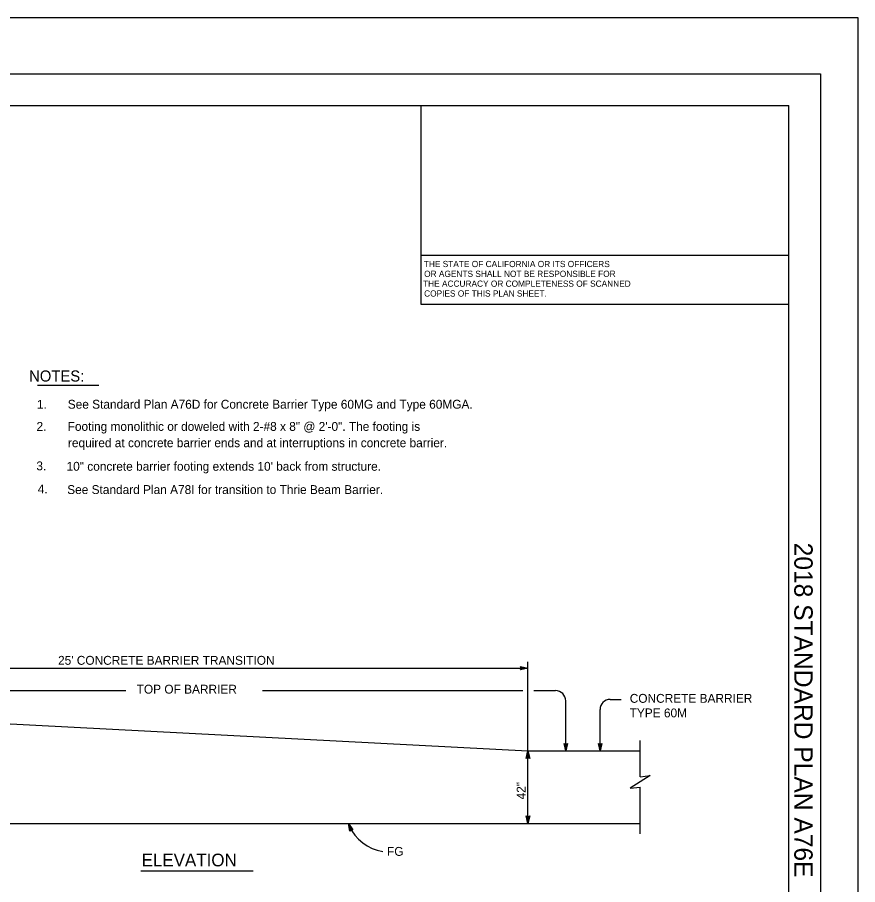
# Model space of a CAD drawing. Extents: x -894 to 866, y -476 to 714.
# Drawn here: x 203 to 866, y 30 to 714 of the extents above; entities that cross this region are included whole.
import ezdxf

# ---------------------------------------------------------------- set-up
doc = ezdxf.new("R2010")
doc.units = 0
for name, color, linetype in [('10 Sheet Format', 7, 'Continuous'), ('56 Stage 3 Anno', 7, 'Continuous'), ('57 Undefined', 7, 'Continuous'), ('60 Nongeo Data', 7, 'Continuous')]:
    doc.layers.add(name, color=color, linetype=linetype)

msp = doc.modelspace()

# ---------------------------------------------------------------- linework, layer by layer
at = {"layer": '10 Sheet Format'}
for p, q in [((836.58, 668.95), (836.58, 668.95)), ((-813.45, 643.96), (811.55, 643.96)), ((521.54, 487.05), (521.54, 643.95)), ((811.55, -406.04), (811.55, 643.96)), ((811.55, 525.88), (521.54, 525.88)), ((811.53, 487.05), (521.54, 487.05))]:
    msp.add_line(p, q, dxfattribs=at)
for points in [[(-894.04, 713.56), (865.96, 713.56), (865.96, -476.44), (-894.04, -476.44)], [(-863.43, 668.96), (836.57, 668.96), (836.57, -431.04), (-863.43, -431.04)], [(-863.43, 668.96), (836.57, 668.96), (836.57, -431.04), (-863.43, -431.04)]]:
    msp.add_lwpolyline(points, close=True, dxfattribs=at)
at = {"layer": '56 Stage 3 Anno'}
for p, q in [((218.93, 423.49), (267.22, 423.49)), ((605.84, 135.11), (605.84, 205.32)), ((75.85, 200.32), (605.84, 200.32)), ((600.64, 200.32), (599.84, 201.66)), ((599.84, 201.66), (599.84, 201.66)), ((599.84, 201.66), (605.84, 200.32)), ((605.84, 200.32), (599.84, 198.99)), ((599.84, 198.99), (600.64, 200.32)), ((599.84, 198.99), (599.84, 198.99)), ((600.06, 201.3), (604.46, 200.32)), ((604.45, 200.32), (600.08, 199.35)), ((603.08, 200.32), (600.26, 199.7)), ((600.29, 200.94), (603.08, 200.32)), ((600.47, 200.6), (601.7, 200.32)), ((601.7, 200.32), (600.49, 200.05)), ((605.84, 200.32), (605.84, 200.32)), ((78.83, 182.69), (288.67, 182.69)), ((396.39, 182.69), (601.78, 182.69)), ((610.51, 182.69), (627.62, 182.69)), ((635.62, 135.11), (635.62, 174.69)), ((670.68, 175.73), (679.28, 175.73)), ((662.68, 135.11), (662.68, 167.73)), ((635.62, 135.11), (634.29, 141.11)), ((634.29, 141.11), (634.29, 141.11)), ((634.29, 141.11), (635.62, 140.31)), ((635.62, 136.5), (634.65, 140.88)), ((635.63, 137.87), (635, 140.7)), ((635.63, 139.25), (635.36, 140.46)), ((635.62, 140.31), (636.96, 141.11)), ((636.96, 141.11), (635.62, 135.11)), ((636.61, 140.89), (635.62, 136.49)), ((636.25, 140.66), (635.63, 137.87)), ((635.9, 140.48), (635.63, 139.25)), ((636.96, 141.11), (636.96, 141.11)), ((662.68, 135.11), (661.35, 141.11)), ((661.35, 141.11), (661.35, 141.11)), ((661.35, 141.11), (662.68, 140.31)), ((662.68, 136.5), (661.71, 140.88)), ((662.69, 137.87), (662.06, 140.7)), ((662.69, 139.25), (662.42, 140.46)), ((662.68, 140.31), (664.02, 141.11)), ((664.02, 141.11), (662.68, 135.11)), ((663.67, 140.89), (662.68, 136.49)), ((663.31, 140.66), (662.69, 137.87)), ((662.96, 140.48), (662.69, 139.25)), ((664.02, 141.11), (664.02, 141.11)), ((604.5, 129.11), (605.84, 135.11)), ((604.86, 129.33), (605.84, 133.73)), ((605.22, 129.56), (605.84, 132.35)), ((605.57, 129.74), (605.84, 130.97)), ((605.84, 77.91), (605.84, 135.11)), ((605.84, 135.11), (605.84, 135.11)), ((605.84, 135.11), (607.17, 129.11)), ((605.84, 132.35), (606.47, 129.52)), ((605.84, 130.97), (606.11, 129.76)), ((605.85, 133.72), (606.82, 129.35)), ((635.62, 135.11), (635.62, 135.11)), ((662.68, 135.11), (662.68, 135.11)), ((605.84, 129.91), (604.5, 129.11)), ((604.5, 129.11), (604.5, 129.11)), ((607.17, 129.11), (605.84, 129.91)), ((607.17, 129.11), (607.17, 129.11)), ((605.84, 77.91), (604.51, 83.91)), ((604.51, 83.91), (604.51, 83.91)), ((604.51, 83.91), (605.84, 83.11)), ((605.84, 79.3), (604.87, 83.67)), ((605.85, 80.67), (605.22, 83.5)), ((605.85, 82.05), (605.58, 83.26)), ((605.84, 83.11), (607.18, 83.91)), ((607.18, 83.91), (605.84, 77.91)), ((606.83, 83.69), (605.85, 79.29)), ((606.47, 83.46), (605.85, 80.67)), ((606.12, 83.28), (605.85, 82.05)), ((607.18, 83.91), (607.18, 83.91)), ((465.24, 71.85), (464.17, 77.9)), ((464.17, 77.9), (464.17, 77.9)), ((464.17, 77.9), (467.71, 72.87)), ((465.49, 72.19), (464.7, 76.63)), ((464.71, 76.62), (467.28, 72.95)), ((465.73, 72.54), (465.23, 75.35)), ((465.23, 75.35), (466.9, 72.98)), ((605.84, 77.91), (605.84, 77.91)), ((466.17, 73.1), (465.24, 71.85)), ((465.24, 71.85), (465.24, 71.85)), ((465.98, 72.84), (465.76, 74.08)), ((465.76, 74.08), (466.47, 73.06)), ((467.71, 72.87), (466.17, 73.1)), ((467.71, 72.87), (467.71, 72.87)), ((300.29, 40.51), (389.01, 40.51))]:
    msp.add_line(p, q, dxfattribs=at)
for centre, radius, start, end in [((627.62, 174.69), 8, 0, 90), ((670.68, 167.73), 8, 90, 180), ((497.36, 91.45), 36.15, 205.3698, 260.21461)]:
    msp.add_arc(centre, radius, start, end, dxfattribs=at)
at = {"layer": '60 Nongeo Data'}
for p, q in [((75.85, 162.99), (605.84, 135.11)), ((694.34, 123.54), (694.34, 143.37)), ((605.84, 135.11), (694.34, 135.11)), ((694.34, 114.69), (694.34, 125.69)), ((694.34, 95.69), (694.34, 106.69)), ((694.34, 69.89), (694.34, 95.69)), ((-5.66, 77.91), (694.34, 77.91))]:
    msp.add_line(p, q, dxfattribs=at)
msp.add_lwpolyline([(694.34, 114.69), (702.34, 115.69), (686.34, 105.69), (694.34, 106.69)], dxfattribs=at)

# ---------------------------------------------------------------- texts
at = {"layer": '10 Sheet Format'}
for s, p in [('THE STATE OF CALIFORNIA OR ITS OFFICERS', (523.63, 516.63)), ('OR AGENTS SHALL NOT BE RESPONSIBLE FOR', (523.91, 508.88)), ('THE ACCURACY OR COMPLETENESS OF SCANNED', (523.05, 501.13)), ('COPIES OF THIS PLAN SHEET.', (523.91, 493.38))]:
    msp.add_text(s, height=4.9, dxfattribs=at).set_placement(p)
msp.add_text('2018 STANDARD PLAN A76E', height=14.5, rotation=270, dxfattribs=at).set_placement((815.95, 299.35))
at = {"layer": '56 Stage 3 Anno'}
for s, height, p in [(' NOTES:', 8.75, (208.97, 426.39)), ('ELEVATION', 10, (301, 44.14))]:
    msp.add_text(s, height=height, dxfattribs=at).set_placement(p)
at = {"layer": '57 Undefined'}
for s, p in [('1.', (218.4, 404.91)), ('See Standard Plan A76D for Concrete Barrier Type 60MG and Type 60MGA.', (242.74, 404.99)), ('2.', (218.1, 387.52)), ('Footing monolithic or doweled with 2-#8 x 8" @ 2\'-0". The footing is', (242.65, 387.5)), ('required at concrete barrier ends and at interruptions in concrete barrier.', (242.88, 374.6)), ('3.', (217.97, 356.38)), ('10" concrete barrier footing extends 10\' back from structure.', (241.79, 356.06)), ('4.', (219.07, 338.19)), ('See Standard Plan A78I for transition to Thrie Beam Barrier.', (242.3, 337.7)), ("25' CONCRETE BARRIER TRANSITION", (235.06, 203.07)), ('TOP OF BARRIER', (297.09, 180.33)), ('CONCRETE BARRIER', (686.13, 173.09)), ('TYPE 60M', (686.05, 161.61)), ('FG', (494.64, 52.43))]:
    msp.add_text(s, height=7, dxfattribs=at).set_placement(p)
msp.add_text('42"', height=7, rotation=90, dxfattribs=at).set_placement((603.92, 96.92))

doc.saveas('drawing.dxf')
